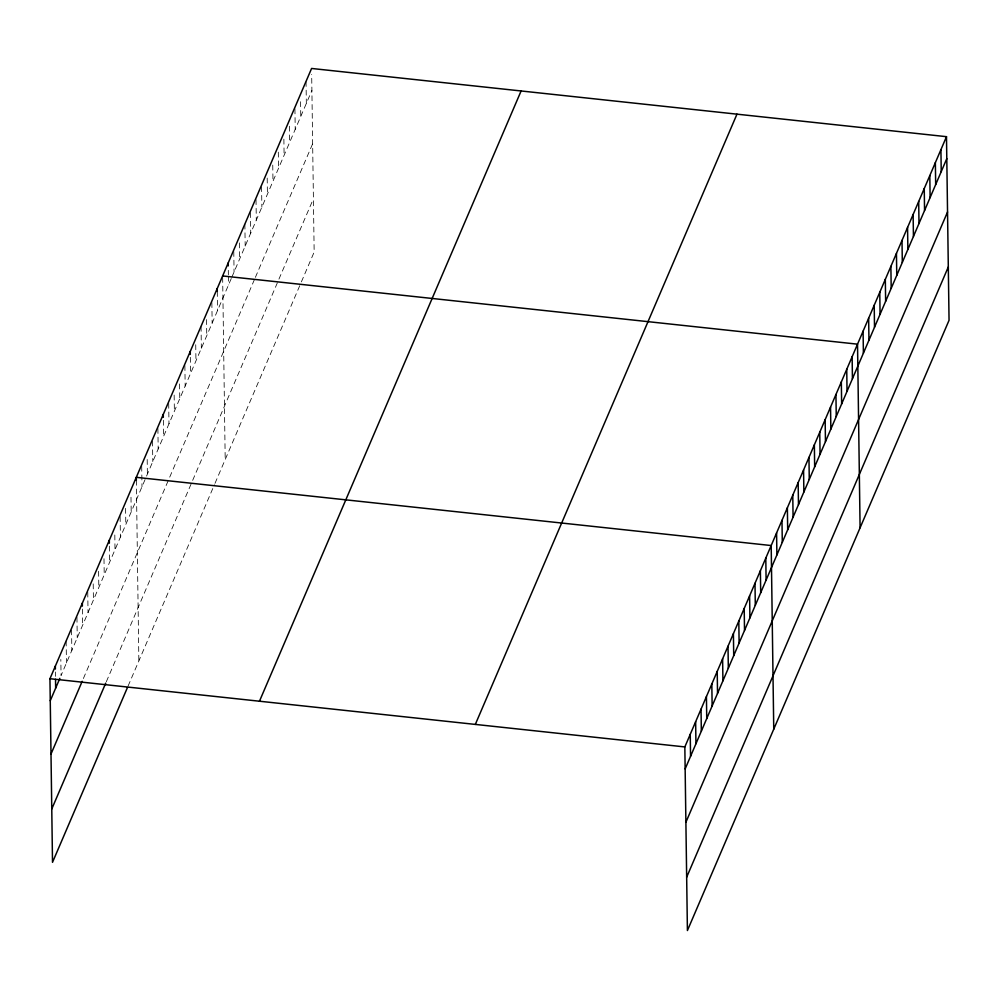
<?xml version="1.0" encoding="UTF-8"?>
<svg xmlns="http://www.w3.org/2000/svg" width="999" height="999" viewBox="0 0 999 999"><rect width="100%" height="100%" fill="white"/><g stroke="black" fill="none" stroke-linecap="round" stroke-linejoin="round"><path stroke-width="0.75" stroke-dasharray="5 3.75" d="M231.281 278.484L61.051 675.536L60.827 659.402M231.83 277.198L311.9 90.459M83.379 678.521L168.519 479.932M169.718 477.135L254.82 278.659M255.382 277.36L312.637 143.794M106.331 681.73L192.07 481.743M192.67 480.344L278.384 280.432M278.933 279.133L313.411 198.739M128.059 686.113L214.41 484.727M215.01 483.329L300.811 283.192M301.373 281.893L314.161 252.073L311.676 74.326M306.031 81.431L306.343 103.421M300.574 101.723L300.774 116.396M294.93 108.829L295.217 129.358M289.435 126.199L289.66 142.333M283.878 139.161L284.103 155.295M278.309 152.135L278.534 168.257M272.752 165.097L272.977 181.231M267.195 178.072L267.42 194.193M261.576 186.638L261.863 207.168M256.019 199.613L256.293 220.13M250.449 212.575L250.737 233.104M244.867 224.076L245.18 246.066M239.398 242.907L239.623 259.041M233.778 251.473L234.066 272.003M228.296 270.317L228.359 274.713M228.371 276.174L228.496 284.977M222.652 277.41L225.2 459.552M217.282 291.471L217.545 310.527M211.863 302.585L212.15 323.114M206.531 319.568L206.756 335.701M201.049 326.298L201.361 348.289M195.729 344.742L195.954 360.876M190.334 357.33L190.559 373.464M184.877 365.522L185.165 386.051M179.57 383.966L179.77 398.626M174.151 395.092L174.375 411.213M168.694 403.284L168.981 423.801M163.361 420.267L163.586 436.388M157.892 428.446L158.179 448.976M152.497 441.034L152.785 461.563M147.19 459.49L147.39 474.15M141.708 466.208L141.995 486.738M136.339 480.257L138.861 660.938M130.994 497.252L131.206 511.913M125.587 508.366L125.812 524.5M120.117 516.558L120.404 537.087M114.81 535.002L115.01 549.675M109.39 546.128L109.615 562.25M103.996 558.716L104.221 574.837M98.601 571.303L98.826 587.424M93.207 583.891L93.431 600.012M87.75 592.07L88.037 612.599M82.405 609.065L82.63 625.187M76.948 617.245L77.235 637.774M71.553 629.832L71.841 650.361M66.134 640.958L66.446 662.949M55.432 671.99L55.494 676.385"/><path stroke-width="1.5" d="M127.46 687.512L52.51 862.324L49.95 678.708L311.588 68.456L946.49 136.676L949.05 320.292L687.412 930.544L684.839 746.927L946.49 136.676M50.262 700.711L59.853 678.333M50.999 754.045L82.18 681.318M51.773 808.99L105.732 683.129M259.465 701.223L521.103 90.971M475.324 724.412L736.975 114.161M685.152 768.918L946.79 158.666M685.901 822.252L947.539 212M686.663 877.209L948.301 266.958M222.627 275.949L857.529 344.168L860.089 527.772M49.95 678.708L684.839 746.927M940.921 149.65L941.233 171.641M935.364 162.612L935.676 184.603M929.807 175.587L930.119 197.577M924.25 188.549L924.55 210.539M918.693 201.511L918.993 223.514M913.123 214.485L913.436 236.476M907.567 227.447L907.879 249.45M902.01 240.422L902.309 262.412M896.453 253.384L896.752 275.387M890.883 266.358L891.195 288.349M885.326 279.32L885.638 301.311M879.769 292.295L880.069 314.285M874.212 305.257L874.512 327.247M868.643 318.231L868.955 340.222M863.086 331.193L863.398 353.184M852.135 356.755L852.434 378.746M846.74 369.33L847.04 391.333M841.333 381.918L841.645 403.921M835.938 394.505L836.25 416.496M830.544 407.093L830.856 429.083M825.149 419.68L825.461 441.67M819.754 432.267L820.067 454.258M814.36 444.855L814.66 466.845M808.965 457.442L809.265 479.433M803.571 470.029L803.87 492.02M798.164 482.617L798.476 504.607M792.769 495.204L793.081 517.195M787.374 507.792L787.687 529.782M781.98 520.367L782.292 542.37M776.585 532.954L776.885 554.957M773.75 729.158L771.191 545.541L136.289 477.335L136.339 480.257M765.796 558.129L766.096 580.119M760.389 570.716L760.701 592.707M754.994 583.304L755.306 605.294M749.6 595.891L749.912 617.882M744.205 608.478L744.517 630.469M738.81 621.066L739.11 643.056M733.416 633.653L733.716 655.644M728.021 646.241L728.321 668.231M722.614 658.828L722.926 680.819M717.22 671.415L717.532 693.406M711.825 683.99L712.137 705.993M706.43 696.578L706.743 718.581M701.036 709.165L701.335 731.168M695.641 721.753L695.941 743.743M690.247 734.34L690.546 756.33M228.197 262.974L228.234 265.909M217.233 288.536L217.282 291.471M190.26 351.461L190.297 354.395M163.274 414.398L163.312 417.332M109.316 540.259L109.353 543.194M82.33 603.196L82.368 606.131M55.345 666.121L55.382 669.055M55.532 679.32L55.657 688.124"/></g></svg>
